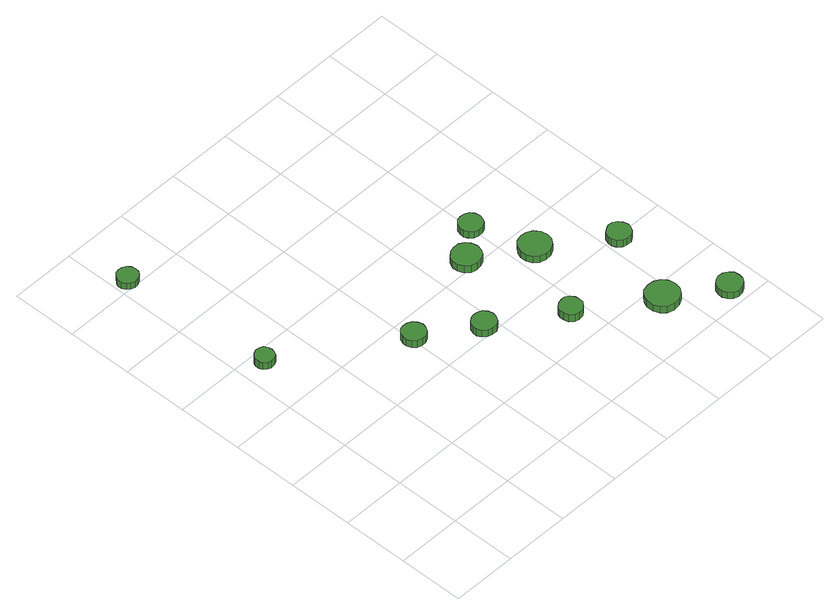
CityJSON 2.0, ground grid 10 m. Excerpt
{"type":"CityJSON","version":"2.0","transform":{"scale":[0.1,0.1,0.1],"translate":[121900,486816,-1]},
"CityObjects":{
"tree1":{"type":"SolitaryVegetationObject","attributes":{"function":"something"},"geometry":[{"type":"MultiSurface","lod":"1","boundaries":[[[0,1,2,3,4,5,6,7,8,9,10,11,12,13,14]],[[15,16,17,18,19,20,21,22,23,24,25,26,27,28,29]],[[0,29,28,1]],[[1,28,27,2]],[[2,27,26,3]],[[3,26,25,4]],[[4,25,24,5]],[[5,24,23,6]],[[6,23,22,7]],[[7,22,21,8]],[[8,21,20,9]],[[9,20,19,10]],[[10,19,18,11]],[[11,18,17,12]],[[12,17,16,13]],[[13,16,15,14]],[[14,15,29,0]]]}]},
"tree2":{"type":"SolitaryVegetationObject","attributes":{"function":"something"},"geometry":[{"type":"MultiSurface","lod":"1","boundaries":[[[30,31,32,33,34,35,36,37,38,39,40,41,42,43,44]],[[45,46,47,48,49,50,51,52,53,54,55,56,57,58,59]],[[30,59,58,31]],[[31,58,57,32]],[[32,57,56,33]],[[33,56,55,34]],[[34,55,54,35]],[[35,54,53,36]],[[36,53,52,37]],[[37,52,51,38]],[[38,51,50,39]],[[39,50,49,40]],[[40,49,48,41]],[[41,48,47,42]],[[42,47,46,43]],[[43,46,45,44]],[[44,45,59,30]]]}]},
"tree3":{"type":"SolitaryVegetationObject","attributes":{"function":"something"},"geometry":[{"type":"MultiSurface","lod":"1","boundaries":[[[60,61,62,63,64,65,66,67,68,69,70,71,72,73,74]],[[75,76,77,78,79,80,81,82,83,84,85,86,87,88,89]],[[60,89,88,61]],[[61,88,87,62]],[[62,87,86,63]],[[63,86,85,64]],[[64,85,84,65]],[[65,84,83,66]],[[66,83,82,67]],[[67,82,81,68]],[[68,81,80,69]],[[69,80,79,70]],[[70,79,78,71]],[[71,78,77,72]],[[72,77,76,73]],[[73,76,75,74]],[[74,75,89,60]]]}]},
"tree4":{"type":"SolitaryVegetationObject","attributes":{"function":"something"},"geometry":[{"type":"MultiSurface","lod":"1","boundaries":[[[90,91,92,93,94,95,96,97,98,99,100,101,102,103,104]],[[105,106,107,108,109,110,111,112,113,114,115,116,117,118,119]],[[90,119,118,91]],[[91,118,117,92]],[[92,117,116,93]],[[93,116,115,94]],[[94,115,114,95]],[[95,114,113,96]],[[96,113,112,97]],[[97,112,111,98]],[[98,111,110,99]],[[99,110,109,100]],[[100,109,108,101]],[[101,108,107,102]],[[102,107,106,103]],[[103,106,105,104]],[[104,105,119,90]]]}]},
"tree5":{"type":"SolitaryVegetationObject","attributes":{"function":"something"},"geometry":[{"type":"MultiSurface","lod":"1","boundaries":[[[120,121,122,123,124,125,126,127,128,129,130,131,132,133,134]],[[135,136,137,138,139,140,141,142,143,144,145,146,147,148,149]],[[120,149,148,121]],[[121,148,147,122]],[[122,147,146,123]],[[123,146,145,124]],[[124,145,144,125]],[[125,144,143,126]],[[126,143,142,127]],[[127,142,141,128]],[[128,141,140,129]],[[129,140,139,130]],[[130,139,138,131]],[[131,138,137,132]],[[132,137,136,133]],[[133,136,135,134]],[[134,135,149,120]]]}]},
"tree6":{"type":"SolitaryVegetationObject","attributes":{"function":"something"},"geometry":[{"type":"MultiSurface","lod":"1","boundaries":[[[150,151,152,153,154,155,156,157,158,159,160,161,162,163,164]],[[165,166,167,168,169,170,171,172,173,174,175,176,177,178,179]],[[150,179,178,151]],[[151,178,177,152]],[[152,177,176,153]],[[153,176,175,154]],[[154,175,174,155]],[[155,174,173,156]],[[156,173,172,157]],[[157,172,171,158]],[[158,171,170,159]],[[159,170,169,160]],[[160,169,168,161]],[[161,168,167,162]],[[162,167,166,163]],[[163,166,165,164]],[[164,165,179,150]]]}]},
"tree7":{"type":"SolitaryVegetationObject","attributes":{"function":"something"},"geometry":[{"type":"MultiSurface","lod":"1","boundaries":[[[180,181,182,183,184,185,186,187,188,189,190,191,192,193,194]],[[195,196,197,198,199,200,201,202,203,204,205,206,207,208,209]],[[180,209,208,181]],[[181,208,207,182]],[[182,207,206,183]],[[183,206,205,184]],[[184,205,204,185]],[[185,204,203,186]],[[186,203,202,187]],[[187,202,201,188]],[[188,201,200,189]],[[189,200,199,190]],[[190,199,198,191]],[[191,198,197,192]],[[192,197,196,193]],[[193,196,195,194]],[[194,195,209,180]]]}]},
"tree8":{"type":"SolitaryVegetationObject","attributes":{"function":"something"},"geometry":[{"type":"MultiSurface","lod":"1","boundaries":[[[210,211,212,213,214,215,216,217,218,219,220,221,222,223,224]],[[225,226,227,228,229,230,231,232,233,234,235,236,237,238,239]],[[210,239,238,211]],[[211,238,237,212]],[[212,237,236,213]],[[213,236,235,214]],[[214,235,234,215]],[[215,234,233,216]],[[216,233,232,217]],[[217,232,231,218]],[[218,231,230,219]],[[219,230,229,220]],[[220,229,228,221]],[[221,228,227,222]],[[222,227,226,223]],[[223,226,225,224]],[[224,225,239,210]]]}]},
"tree9":{"type":"SolitaryVegetationObject","attributes":{"function":"something"},"geometry":[{"type":"MultiSurface","lod":"1","boundaries":[[[240,241,242,243,244,245,246,247,248,249,250,251,252,253,254]],[[255,256,257,258,259,260,261,262,263,264,265,266,267,268,269]],[[240,269,268,241]],[[241,268,267,242]],[[242,267,266,243]],[[243,266,265,244]],[[244,265,264,245]],[[245,264,263,246]],[[246,263,262,247]],[[247,262,261,248]],[[248,261,260,249]],[[249,260,259,250]],[[250,259,258,251]],[[251,258,257,252]],[[252,257,256,253]],[[253,256,255,254]],[[254,255,269,240]]]}]},
"tree10":{"type":"SolitaryVegetationObject","attributes":{"function":"something"},"geometry":[{"type":"MultiSurface","lod":"1","boundaries":[[[270,271,272,273,274,275,276,277,278,279,280,281,282,283,284]],[[285,286,287,288,289,290,291,292,293,294,295,296,297,298,299]],[[270,299,298,271]],[[271,298,297,272]],[[272,297,296,273]],[[273,296,295,274]],[[274,295,294,275]],[[275,294,293,276]],[[276,293,292,277]],[[277,292,291,278]],[[278,291,290,279]],[[279,290,289,280]],[[280,289,288,281]],[[281,288,287,282]],[[282,287,286,283]],[[283,286,285,284]],[[284,285,299,270]]]}]},
"tree11":{"type":"SolitaryVegetationObject","attributes":{"function":"something"},"geometry":[{"type":"MultiSurface","lod":"1","boundaries":[[[300,301,302,303,304,305,306,307,308,309,310,311,312,313,314]],[[315,316,317,318,319,320,321,322,323,324,325,326,327,328,329]],[[300,329,328,301]],[[301,328,327,302]],[[302,327,326,303]],[[303,326,325,304]],[[304,325,324,305]],[[305,324,323,306]],[[306,323,322,307]],[[307,322,321,308]],[[308,321,320,309]],[[309,320,319,310]],[[310,319,318,311]],[[311,318,317,312]],[[312,317,316,313]],[[313,316,315,314]],[[314,315,329,300]]]}]}
},
"vertices":[
[52,382,20],[51,388,20],[48,393,20],[42,396,20],[36,396,20],[31,394,20],[26,390,20],[24,385,20],[24,379,20],[26,373,20],[31,369,20],[36,367,20],[42,368,20],[48,371,20],[51,376,20],[51,376,7],[48,371,7],[42,368,7],[36,367,7],[31,369,7],[26,373,7],[24,379,7],[24,385,7],[26,390,7],[31,394,7],[36,396,7],[42,396,7],[48,393,7],[51,388,7],[52,382,7],
[36,613,19],[35,620,19],[31,625,19],[25,628,19],[19,629,19],[13,627,19],[8,622,19],[5,617,19],[5,610,19],[8,604,19],[13,600,19],[19,598,19],[25,599,19],[31,602,19],[35,607,19],[35,607,7],[31,602,7],[25,599,7],[19,598,7],[13,600,7],[8,604,7],[5,610,7],[5,617,7],[8,622,7],[13,627,7],[19,629,7],[25,628,7],[31,625,7],[35,620,7],[36,613,7],
[222,268,20],[220,276,20],[216,281,20],[209,285,20],[202,286,20],[195,284,20],[190,279,20],[187,272,20],[187,265,20],[190,258,20],[195,253,20],[202,251,20],[209,251,20],[216,255,20],[220,261,20],[220,261,7],[216,255,7],[209,251,7],[202,251,7],[195,253,7],[190,258,7],[187,265,7],[187,272,7],[190,279,7],[195,284,7],[202,286,7],[209,285,7],[216,281,7],[220,276,7],[222,268,7],
[300,214,20],[298,222,20],[294,228,20],[288,231,20],[280,232,20],[273,230,20],[267,225,20],[264,218,20],[264,211,20],[267,204,20],[273,199,20],[280,197,20],[288,197,20],[294,201,20],[298,207,20],[298,207,7],[294,201,7],[288,197,7],[280,197,7],[273,199,7],[267,204,7],[264,211,7],[264,218,7],[267,225,7],[273,230,7],[280,232,7],[288,231,7],[294,228,7],[298,222,7],[300,214,7],
[397,150,20],[396,157,20],[392,163,20],[386,167,20],[379,167,20],[372,165,20],[366,160,20],[364,154,20],[364,147,20],[366,140,20],[372,135,20],[379,133,20],[386,134,20],[392,138,20],[396,143,20],[396,143,7],[392,138,7],[386,134,7],[379,133,7],[372,135,7],[366,140,7],[364,147,7],[364,154,7],[366,160,7],[372,165,7],[379,167,7],[386,167,7],[392,163,7],[396,157,7],[397,150,7],
[375,314,20],[373,323,20],[368,330,20],[360,335,20],[351,335,20],[343,333,20],[336,327,20],[332,319,20],[332,310,20],[336,301,20],[343,295,20],[351,293,20],[360,294,20],[368,298,20],[373,305,20],[373,305,7],[368,298,7],[360,294,7],[351,293,7],[343,295,7],[336,301,7],[332,310,7],[332,319,7],[336,327,7],[343,333,7],[351,335,7],[360,335,7],[368,330,7],[373,323,7],[375,314,7],
[505,78,19],[503,89,19],[497,97,19],[488,102,19],[477,103,19],[467,100,19],[460,93,19],[456,84,19],[456,73,19],[460,64,19],[467,57,19],[477,54,19],[488,55,19],[497,60,19],[503,68,19],[503,68,7],[497,60,7],[488,55,7],[477,54,7],[467,57,7],[460,64,7],[456,73,7],[456,84,7],[460,93,7],[467,100,7],[477,103,7],[488,102,7],[497,97,7],[503,89,7],[505,78,7],
[418,350,19],[416,358,19],[412,364,19],[406,367,19],[398,368,19],[391,366,19],[386,361,19],[383,354,19],[383,347,19],[386,340,19],[391,335,19],[398,333,19],[406,334,19],[412,337,19],[416,343,19],[416,343,7],[412,337,7],[406,334,7],[398,333,7],[391,335,7],[386,340,7],[383,347,7],[383,354,7],[386,361,7],[391,366,7],[398,368,7],[406,367,7],[412,364,7],[416,358,7],[418,350,7],
[454,262,19],[452,272,19],[446,280,19],[437,285,19],[428,286,19],[418,283,19],[411,276,19],[407,267,19],[407,257,19],[411,248,19],[418,242,19],[428,239,19],[437,240,19],[446,245,19],[452,253,19],[452,253,7],[446,245,7],[437,240,7],[428,239,7],[418,242,7],[411,248,7],[407,257,7],[407,267,7],[411,276,7],[418,283,7],[428,286,7],[437,285,7],[446,280,7],[452,272,7],[454,262,7],
[574,28,19],[573,36,19],[568,42,19],[561,46,19],[553,47,19],[546,44,19],[540,39,19],[537,32,19],[537,24,19],[540,17,19],[546,11,19],[553,9,19],[561,10,19],[568,14,19],[573,20,19],[573,20,7],[568,14,7],[561,10,7],[553,9,7],[546,11,7],[540,17,7],[537,24,7],[537,32,7],[540,39,7],[546,44,7],[553,47,7],[561,46,7],[568,42,7],[573,36,7],[574,28,7],
[540,197,20],[538,204,20],[534,210,20],[528,214,20],[520,215,20],[514,212,20],[508,208,20],[505,201,20],[505,194,20],[508,187,20],[514,182,20],[520,180,20],[528,180,20],[534,184,20],[538,190,20],[538,190,7],[534,184,7],[528,180,7],[520,180,7],[514,182,7],[508,187,7],[505,194,7],[505,201,7],[508,208,7],[514,212,7],[520,215,7],[528,214,7],[534,210,7],[538,204,7],[540,197,7]
]}
